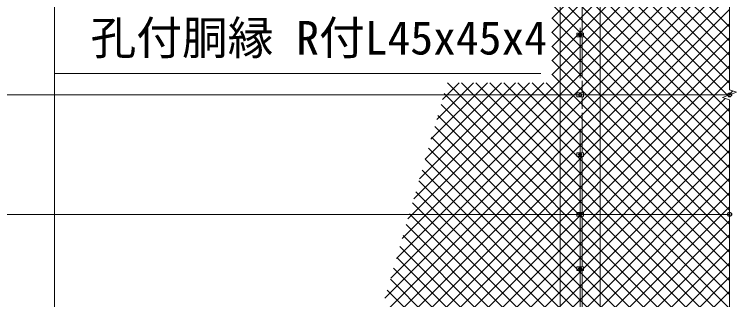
# Model space of a CAD drawing. Units: millimetres, scale not verified. Extents: x -14700 to 14700, y -10395 to 10395.
# Drawn here: x -7414 to -3787, y -1130 to 301 of the extents above; entities that cross this region are included whole.
import ezdxf
from ezdxf.enums import TextEntityAlignment as Align

# ---------------------------------------------------------------- set-up
doc = ezdxf.new("R2010")
doc.units = ezdxf.units.MM
doc.header["$LTSCALE"] = 40
doc.header["$PDMODE"] = 32
doc.header["$PDSIZE"] = 20
doc.linetypes.add('USER1', pattern=[50.8, 31.75, -6.35, 6.35, -6.35])
for name, color, linetype, lineweight in [('0-0_D-BMK', 2, 'USER1', 13), ('0-2_D-STR-DIM', 7, 'Continuous', 13), ('0-4_D-STR1', 1, 'Continuous', 18), ('0-5_D-STR3', 3, 'Continuous', 13), ('0-8_D-STR2', 7, 'Continuous', 13), ('0-A_D-STR-TXT', 7, 'Continuous', 13)]:
    doc.layers.add(name, color=color, linetype=linetype, lineweight=lineweight)
doc.layers.add('0-7_Defpoints', color=253, linetype='Continuous')
doc.styles.add('ＭＳ ゴシック', font='')
doc.styles.get('ＭＳ ゴシック').set_extended_font_data('MS Gothic')

msp = doc.modelspace()

# ---------------------------------------------------------------- linework, layer by layer
at = {"layer": '0-0_D-BMK'}
for p, q in [((-4572.27, -5607.26), (-4572.27, 4576.52)), ((-4562.27, 197.74), (-4582.27, 197.74)), ((-4562.27, -102.26), (-4582.27, -102.26)), ((-4562.27, -402.26), (-4582.27, -402.26)), ((-4562.27, -702.26), (-4582.27, -702.26)), ((-4562.27, -974.26), (-4582.27, -974.26))]:
    msp.add_line(p, q, dxfattribs=at)
at = {"layer": '0-2_D-STR-DIM'}
for p, q in [((-3822.27, 2222.09), (-3822.27, -76.61)), ((-3822.27, -127.91), (-3822.27, -2426.61))]:
    msp.add_line(p, q, dxfattribs=at)
msp.add_lwpolyline([(-3822.27, -76.61), (-3787.02, -89.44), (-3857.5, -115.09), (-3822.26, -127.91)], dxfattribs=at)
at = {"layer": '0-4_D-STR1'}
for p, q in [((-4672.27, 3325.74), (-4672.27, -1279.26)), ((-4472.27, -1279.26), (-4472.27, 3325.74))]:
    msp.add_line(p, q, dxfattribs=at)
at = {"layer": '0-5_D-STR3'}
for p, q in [((-4562.27, 207.24), (-4562.27, 488.24)), ((-4555.07, 207.24), (-4589.47, 207.24)), ((-4589.47, 207.24), (-4589.47, 188.24)), ((-4555.07, 188.24), (-4589.47, 188.24)), ((-4572.27, 205.24), (-4578.77, 201.49)), ((-4578.77, 201.49), (-4578.77, 193.98)), ((-4578.77, 193.98), (-4572.27, 190.23)), ((-4565.77, 201.49), (-4572.27, 205.24)), ((-4572.27, 190.23), (-4565.77, 193.98)), ((-4565.77, 193.98), (-4565.77, 201.49)), ((-4562.27, -12.76), (-4562.27, 188.24)), ((-4555.07, 207.24), (-4555.07, 188.24)), ((-4562.27, -92.76), (-4562.27, -31.76)), ((-10555.07, -102.26), (-3822.27, -102.26)), ((-4555.07, -92.76), (-4589.47, -92.76)), ((-4589.47, -92.76), (-4589.47, -111.76)), ((-4572.27, -94.76), (-4578.77, -98.51)), ((-4578.77, -98.51), (-4578.77, -106.02)), ((-4578.77, -106.02), (-4572.27, -109.77)), ((-4565.77, -98.51), (-4572.27, -94.76)), ((-4572.27, -109.77), (-4565.77, -106.02)), ((-4565.77, -106.02), (-4565.77, -98.51)), ((-4555.07, -92.76), (-4555.07, -111.76)), ((-4555.07, -111.76), (-4589.47, -111.76)), ((-4562.27, -172.76), (-4562.27, -111.76)), ((-4562.27, -392.76), (-4562.27, -191.76)), ((-4555.07, -392.76), (-4589.47, -392.76)), ((-4589.47, -392.76), (-4589.47, -411.76)), ((-4572.27, -394.76), (-4578.77, -398.51)), ((-4578.77, -398.51), (-4578.77, -406.02)), ((-4565.77, -398.51), (-4572.27, -394.76)), ((-4565.77, -406.02), (-4565.77, -398.51)), ((-4555.07, -392.76), (-4555.07, -411.76)), ((-4555.07, -411.76), (-4589.47, -411.76)), ((-4578.77, -406.02), (-4572.27, -409.77)), ((-4572.27, -409.77), (-4565.77, -406.02)), ((-4562.27, -692.76), (-4562.27, -411.76)), ((-10555.07, -702.26), (-3822.27, -702.26)), ((-4555.07, -692.76), (-4589.47, -692.76)), ((-4589.47, -692.76), (-4589.47, -711.76)), ((-4555.07, -711.76), (-4589.47, -711.76)), ((-4572.27, -694.76), (-4578.77, -698.51)), ((-4578.77, -698.51), (-4578.77, -706.02)), ((-4578.77, -706.02), (-4572.27, -709.77)), ((-4565.77, -698.51), (-4572.27, -694.76)), ((-4572.27, -709.77), (-4565.77, -706.02)), ((-4565.77, -706.02), (-4565.77, -698.51)), ((-4562.27, -964.76), (-4562.27, -711.76)), ((-4555.07, -692.76), (-4555.07, -711.76)), ((-4555.07, -964.76), (-4589.47, -964.76)), ((-4589.47, -964.76), (-4589.47, -983.76)), ((-4572.27, -966.76), (-4578.77, -970.51)), ((-4578.77, -970.51), (-4578.77, -978.02)), ((-4578.77, -978.02), (-4572.27, -981.77)), ((-4565.77, -970.51), (-4572.27, -966.76)), ((-4572.27, -981.77), (-4565.77, -978.02)), ((-4565.77, -978.02), (-4565.77, -970.51)), ((-4555.07, -964.76), (-4555.07, -983.76)), ((-4555.07, -983.76), (-4589.47, -983.76)), ((-4562.27, -1236.76), (-4562.27, -983.76))]:
    msp.add_line(p, q, dxfattribs=at)
for centre in [(-4572.27, 197.74), (-4572.27, -102.26), (-4572.27, -402.26), (-4572.27, -702.26), (-4572.27, -974.26)]:
    msp.add_circle(centre, 6.25, dxfattribs=at)
at = {"layer": '0-7_Defpoints'}
for p in [(-3822.27, -102.26), (-3822.27, -702.26)]:
    msp.add_point(p, dxfattribs=at)
at = {"layer": '0-8_D-STR2'}
for p, q in [((-3822.27, 238.95), (-4857.63, 1274.32)), ((-3822.27, 168.24), (-4873.53, 1219.51)), ((-3822.27, 97.53), (-4889.44, 1164.7)), ((-4715.59, 280.87), (-3822.27, 1174.2)), ((-3822.27, 26.82), (-4905.34, 1109.9)), ((-4715.59, 210.16), (-3822.27, 1103.49)), ((-3822.27, -43.89), (-4921.25, 1055.09)), ((-4715.59, 139.45), (-3822.27, 1032.78)), ((-3831.31, -105.56), (-4937.15, 1000.28)), ((-3822.27, -185.31), (-4953.05, 945.48)), ((-4715.59, 68.74), (-3822.27, 962.07)), ((-3822.27, -256.02), (-4968.96, 890.67)), ((-4715.59, -1.97), (-3822.27, 891.35)), ((-3822.27, -326.73), (-4984.86, 835.86)), ((-5466.34, -823.43), (-3822.27, 820.64)), ((-3822.27, -397.44), (-5000.76, 781.05)), ((-5495.25, -923.05), (-3822.27, 749.93)), ((-3822.27, -468.15), (-5016.67, 726.25)), ((-5524.15, -1022.66), (-3822.27, 679.22)), ((-3822.27, -538.86), (-5032.57, 671.44)), ((-5553.06, -1122.28), (-3822.27, 608.51)), ((-5581.97, -1221.9), (-3822.27, 537.8)), ((-5610.87, -1321.51), (-3822.27, 467.09)), ((-5639.78, -1421.13), (-3822.27, 396.38)), ((-5668.68, -1520.75), (-3822.27, 325.67)), ((-5697.59, -1620.36), (-3822.27, 254.96)), ((-3822.27, -609.57), (-4715.59, 283.75)), ((-5726.5, -1719.98), (-3822.27, 184.25)), ((-3822.27, -680.28), (-4715.59, 213.04)), ((-5755.4, -1819.6), (-3822.27, 113.54)), ((-3822.27, -750.99), (-4715.59, 142.33)), ((-5784.31, -1919.21), (-3822.27, 42.83)), ((-3822.27, -821.71), (-4715.59, 71.62)), ((-3822.27, -892.42), (-4715.59, 0.91)), ((-5813.21, -2018.83), (-3822.27, -27.88)), ((-5437.44, -723.81), (-4755.42, -41.79)), ((-5408.53, -624.2), (-4826.13, -41.79)), ((-5379.62, -524.58), (-4896.84, -41.79)), ((-5350.72, -424.96), (-4967.55, -41.79)), ((-5321.81, -325.35), (-5038.26, -41.79)), ((-5292.9, -225.73), (-5108.97, -41.79)), ((-5264, -126.11), (-5179.68, -41.79)), ((-3822.27, -1458.1), (-5238.57, -41.79)), ((-3822.27, -1387.39), (-5167.86, -41.79)), ((-3822.27, -1316.68), (-5097.15, -41.79)), ((-3822.27, -1245.97), (-5026.44, -41.79)), ((-3822.27, -1175.26), (-4955.73, -41.79)), ((-3822.27, -1104.55), (-4885.02, -41.79)), ((-3822.27, -1033.84), (-4814.31, -41.79)), ((-3822.27, -963.13), (-4743.6, -41.79)), ((-3822.27, -1528.81), (-5255.22, -95.86)), ((-3828.04, -104.37), (-3806.15, -82.47)), ((-5842.12, -2118.45), (-3843.76, -120.09)), ((-5871.03, -2218.06), (-3822.27, -169.31)), ((-3822.27, -1599.52), (-5271.12, -150.67)), ((-3822.27, -1670.23), (-5287.03, -205.47)), ((-5899.93, -2317.68), (-3822.27, -240.02)), ((-3822.27, -1740.94), (-5302.93, -260.28)), ((-5928.84, -2417.3), (-3822.27, -310.73)), ((-3822.27, -1811.65), (-5318.83, -315.09)), ((-5957.75, -2516.92), (-3822.27, -381.44)), ((-3822.27, -1882.37), (-5334.74, -369.89)), ((-3822.27, -1953.08), (-5350.64, -424.7)), ((-5986.65, -2616.53), (-3822.27, -452.15)), ((-3822.27, -2023.79), (-5366.54, -479.51)), ((-6015.56, -2716.15), (-3822.27, -522.86)), ((-3822.27, -2094.5), (-5382.45, -534.32)), ((-6044.46, -2815.77), (-3822.27, -593.57)), ((-3822.27, -2165.21), (-5398.35, -589.12)), ((-3822.27, -2235.92), (-5414.26, -643.93)), ((-6073.37, -2915.38), (-3822.27, -664.28)), ((-3822.27, -2306.63), (-5430.16, -698.74)), ((-6102.28, -3015), (-3822.27, -734.99)), ((-3822.27, -2377.34), (-5446.06, -753.54)), ((-6131.18, -3114.62), (-3822.27, -805.7)), ((-3819.18, -2451.14), (-5461.97, -808.35)), ((-3822.26, -2518.77), (-5477.87, -863.16)), ((-6160.09, -3214.23), (-3822.27, -876.41)), ((-3822.26, -2589.48), (-5493.77, -917.97)), ((-6188.99, -3313.85), (-3822.27, -947.12)), ((-3822.26, -2660.19), (-5509.68, -972.77)), ((-6217.9, -3413.47), (-3822.27, -1017.83)), ((-3822.26, -2730.9), (-5525.58, -1027.58)), ((-3822.26, -2801.61), (-5541.48, -1082.39)), ((-6246.81, -3513.08), (-3822.27, -1088.54))]:
    msp.add_line(p, q, dxfattribs=at)
at = {"layer": '0-A_D-STR-TXT'}
msp.add_line((-7213.17, 5.61), (-7213.17, 1086.67), dxfattribs=at)
msp.add_lwpolyline([(-4770.59, 5.61), (-7213.17, 5.61), (-7213.17, -1277.76)], dxfattribs=at)

# ---------------------------------------------------------------- texts
at = {"layer": '0-A_D-STR-TXT', "style": 'ＭＳ ゴシック'}
msp.add_text('孔付胴縁 R付L45x45x4', height=168.3, dxfattribs=at).set_placement((-7031.38, 49.66), align=Align.BOTTOM_LEFT)

doc.saveas('drawing.dxf')
